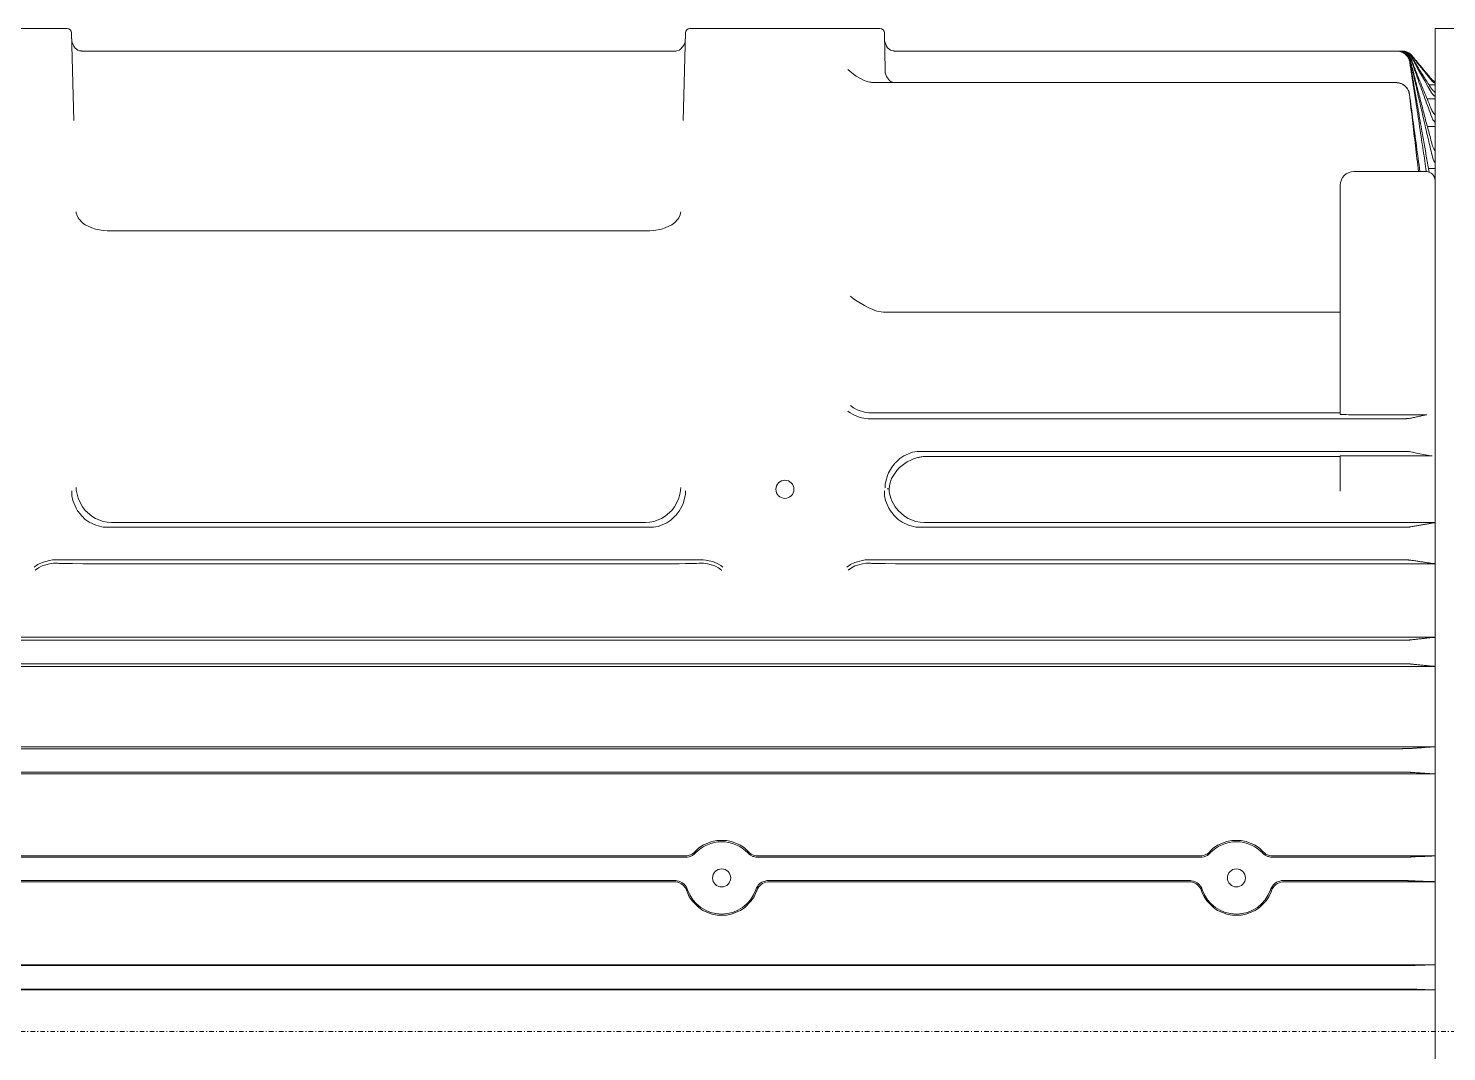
# Model space of a CAD drawing. Header units: metres. Extents: x -105 to 1484, y -92 to 1115.
# Drawn here: x 1124 to 1281, y 943 to 1056.2 of the extents above; entities that cross this region are included whole.
import ezdxf

# ---------------------------------------------------------------- set-up
doc = ezdxf.new("R2010")
doc.units = ezdxf.units.M
doc.linetypes.add('DASHDOT', pattern=[1, 0.5, -0.25, 0, -0.25])
doc.layers.add('1', color=7, linetype='CONTINUOUS')
doc.layers.add('4', color=7, linetype='CONTINUOUS')

# ---------------------------------------------------------------- blocks, each defined once
blk = doc.blocks.new('BLOCK001')
at = {"layer": '1', "color": 15, "linetype": 'DASHDOT', "lineweight": 9}
blk.add_line((513.71, 945.17), (1483.99, 945.17), dxfattribs=at)
at = {"layer": '4', "color": 15, "linetype": 'CONTINUOUS', "lineweight": 9}
for p, q in [((1107.23, 1056.17), (1128.26, 1056.17)), ((1128.76, 1055.69), (1129.01, 1045.98)), ((1196.73, 1055.69), (1196.48, 1045.98)), ((1197.23, 1056.17), (1218.26, 1056.17)), ((1218.76, 1055.69), (1218.86, 1051.5)), ((1309.81, 1056.17), (1279.74, 1056.17)), ((1279.74, 1052.93), (1279.74, 1056.17)), ((1192.68, 1053.67), (1132.81, 1053.67)), ((1275.46, 1053.67), (1222.81, 1053.67)), ((1275.55, 1053.67), (1275.48, 1053.67)), ((1275.68, 1053.67), (1275.57, 1053.67)), ((1275.86, 1053.67), (1275.71, 1053.67)), ((1276.02, 1053.67), (1275.9, 1053.67)), ((1279.74, 1052.93), (1279.74, 1039.32)), ((1275.41, 1050.17), (1217.66, 1050.17)), ((1279.74, 1049.91), (1279.07, 1049.91)), ((1279.62, 1050.17), (1279.62, 1050.17)), ((1279.74, 1048.36), (1278.86, 1048.36)), ((1279.42, 1046.23), (1279.42, 1046.23)), ((1279.74, 1045.33), (1278.88, 1045.33)), ((1278.74, 1040.32), (1270.74, 1040.32)), ((1279.74, 1040.67), (1279.01, 1040.67)), ((1269.24, 1038.42), (1269.24, 1038.82)), ((1269.24, 1032.13), (1269.24, 1038.42)), ((1279.74, 1039.32), (1279.74, 1038.79)), ((1279.74, 1038.79), (1279.74, 1032.47)), ((1192.16, 1033.79), (1133.32, 1033.79)), ((1269.24, 1030.49), (1269.24, 1032.13)), ((1279.74, 1032.47), (1279.74, 1030.74)), ((1269.24, 1030.49), (1269.24, 1013.47)), ((1279.74, 1030.74), (1279.74, 1012.76)), ((1269.24, 1024.78), (1218.93, 1024.78)), ((1275.41, 1012.97), (1217.66, 1012.97)), ((1218.93, 1013.64), (1269.24, 1013.64)), ((1278.81, 1013.43), (1270.74, 1013.43)), ((1279.74, 1001.49), (1279.74, 1012.76)), ((1275.42, 1009.37), (1222.9, 1009.37)), ((1269.24, 1008.81), (1223.46, 1008.81)), ((1269.24, 1008.86), (1279.43, 1008.86)), ((1269.24, 1008.86), (1269.24, 1004.96)), ((1192.68, 1000.97), (1132.81, 1000.97)), ((1133.32, 1001.49), (1192.16, 1001.49)), ((1275.46, 1000.97), (1222.81, 1000.97)), ((1223.32, 1001.49), (1279.74, 1001.49)), ((1279.74, 888.85), (1279.74, 1001.49)), ((1197.94, 997.37), (1127.54, 997.37)), ((1275.48, 997.37), (1217.54, 997.37)), ((1193.65, 996.92), (1131.83, 996.92)), ((1279.74, 996.92), (1221.83, 996.92)), ((1275.55, 988.47), (1082.04, 988.47)), ((1122.04, 988.81), (1203.45, 988.81)), ((1212.04, 988.81), (1279.74, 988.81)), ((1279.74, 985.57), (1078.78, 985.57)), ((1275.57, 985.87), (1082.01, 985.87)), ((1078.78, 976.69), (1279.74, 976.69)), ((1275.68, 976.47), (1081.92, 976.47)), ((1279.74, 973.68), (1078.78, 973.68)), ((1275.71, 973.87), (1081.9, 973.87)), ((1078.78, 964.61), (1196.71, 964.61)), ((1196.77, 964.47), (1081.84, 964.47)), ((1253.77, 964.47), (1204.72, 964.47)), ((1204.78, 964.61), (1253.71, 964.61)), ((1275.86, 964.47), (1261.72, 964.47)), ((1261.78, 964.61), (1279.74, 964.61)), ((1195.46, 961.75), (1078.78, 961.75)), ((1195.55, 961.87), (1081.83, 961.87)), ((1252.55, 961.87), (1205.94, 961.87)), ((1252.46, 961.75), (1206.03, 961.75)), ((1275.9, 961.87), (1262.94, 961.87)), ((1279.74, 961.75), (1263.03, 961.75)), ((1080.24, 952.57), (1279.74, 952.57)), ((1276.02, 952.47), (1080.34, 952.47)), ((1279.74, 949.78), (1080.24, 949.78)), ((1276.04, 949.87), (1080.34, 949.87))]:
    blk.add_line(p, q, dxfattribs=at)
for points in [[(1128.77, 1055), (1128.79, 1054.8), (1128.83, 1054.6), (1129.01, 1054.19), (1129.15, 1053.99), (1129.47, 1053.77), (1129.62, 1053.7), (1129.84, 1053.68), (1129.88, 1053.67), (1129.91, 1053.67)], [(1195.57, 1053.67), (1195.67, 1053.67), (1195.76, 1053.69), (1196.05, 1053.77), (1196.23, 1053.9), (1196.57, 1054.33), (1196.69, 1054.66), (1196.71, 1055)], [(1218.77, 1055), (1218.79, 1054.8), (1218.83, 1054.6), (1218.99, 1054.21), (1219.12, 1054.02), (1219.43, 1053.78), (1219.59, 1053.71), (1219.82, 1053.68), (1219.86, 1053.67), (1219.91, 1053.67)], [(1132.81, 1053.67), (1132.28, 1053.67), (1131.77, 1053.67), (1130.8, 1053.67), (1130.37, 1053.67), (1129.97, 1053.67), (1129.94, 1053.67), (1129.91, 1053.67)], [(1195.57, 1053.67), (1195.57, 1053.67), (1195.57, 1053.67), (1195.2, 1053.67), (1194.77, 1053.67), (1194.04, 1053.67), (1193.78, 1053.67), (1193.23, 1053.67), (1192.96, 1053.67), (1192.68, 1053.67)], [(1222.81, 1053.67), (1222.28, 1053.67), (1221.77, 1053.67), (1220.8, 1053.67), (1220.37, 1053.67), (1219.97, 1053.67), (1219.94, 1053.67), (1219.91, 1053.67)], [(1279.3, 1049.12), (1278.95, 1049.74), (1278.59, 1050.36), (1277.88, 1051.62), (1277.52, 1052.26), (1277.17, 1052.9)], [(1214.73, 1051.63), (1214.73, 1051.63), (1214.73, 1051.63), (1215.16, 1051.25), (1215.64, 1050.87), (1216.45, 1050.45), (1216.76, 1050.32), (1217.14, 1050.23), (1217.2, 1050.22), (1217.25, 1050.21)], [(1220.01, 1050.17), (1219.91, 1050.17), (1219.82, 1050.19), (1219.52, 1050.27), (1219.34, 1050.4), (1218.98, 1050.86), (1218.86, 1051.24), (1218.86, 1051.63), (1218.86, 1051.63), (1218.86, 1051.63)], [(1133.17, 1033.79), (1132.71, 1033.78), (1132.25, 1033.81), (1131.39, 1033.96), (1130.99, 1034.09), (1130.27, 1034.43), (1129.96, 1034.65), (1129.59, 1035.05), (1129.48, 1035.21), (1129.33, 1035.55), (1129.28, 1035.72), (1129.27, 1035.89), (1129.27, 1035.89), (1129.27, 1035.89)], [(1196.21, 1035.89), (1196.21, 1035.89), (1196.21, 1035.89), (1196.2, 1035.72), (1196.16, 1035.55), (1196.01, 1035.21), (1195.9, 1035.05), (1195.53, 1034.65), (1195.22, 1034.43), (1194.49, 1034.09), (1194.09, 1033.96), (1193.23, 1033.81), (1192.78, 1033.78), (1192.32, 1033.79)], [(1217.48, 1025.06), (1217.02, 1025.26), (1216.56, 1025.5), (1215.73, 1026), (1215.35, 1026.26), (1215.01, 1026.53), (1215.01, 1026.53), (1215.01, 1026.53)], [(1217.48, 1025.06), (1217.7, 1024.97), (1217.93, 1024.9), (1218.41, 1024.8), (1218.67, 1024.78), (1218.93, 1024.78)], [(1217.25, 1012.97), (1216.95, 1012.97), (1216.66, 1013), (1216.08, 1013.12), (1215.79, 1013.22), (1215.23, 1013.47), (1214.97, 1013.63), (1214.73, 1013.82), (1214.73, 1013.82), (1214.73, 1013.82)], [(1217.48, 1013.63), (1217.02, 1013.63), (1216.56, 1013.7), (1215.73, 1013.98), (1215.35, 1014.18), (1215.01, 1014.44), (1215.01, 1014.44), (1215.01, 1014.44)], [(1218.93, 1013.64), (1218.53, 1013.64), (1218.11, 1013.64), (1217.64, 1013.63), (1217.56, 1013.63), (1217.48, 1013.63)], [(1222.23, 1008.62), (1221.99, 1008.55), (1221.76, 1008.45), (1221.27, 1008.2), (1221.03, 1008.04), (1220.44, 1007.57), (1220.15, 1007.24), (1219.56, 1006.38), (1219.35, 1005.78), (1219.28, 1005.21)], [(1222.9, 1009.37), (1222.38, 1009.37), (1221.86, 1009.27), (1220.9, 1008.88), (1220.46, 1008.59), (1220.06, 1008.19), (1220.03, 1008.17), (1220.01, 1008.14)], [(1279.43, 1008.86), (1279.05, 1008.93), (1278.68, 1009), (1277.84, 1009.15), (1277.37, 1009.25), (1276.91, 1009.34)], [(1218.86, 1005.35), (1218.86, 1005.35), (1218.86, 1005.35), (1218.86, 1005.69), (1218.91, 1006.03), (1219.09, 1006.69), (1219.22, 1007.01), (1219.53, 1007.55), (1219.68, 1007.77), (1219.91, 1008.03), (1219.96, 1008.09), (1220.01, 1008.14)], [(1133.17, 1001.5), (1132.71, 1001.52), (1132.25, 1001.61), (1131.39, 1001.95), (1130.99, 1002.2), (1130.27, 1002.83), (1129.96, 1003.23), (1129.59, 1003.92), (1129.48, 1004.21), (1129.33, 1004.78), (1129.28, 1005.07), (1129.27, 1005.36), (1129.27, 1005.37), (1129.27, 1005.37)], [(1192.32, 1001.5), (1192.78, 1001.52), (1193.23, 1001.61), (1194.09, 1001.95), (1194.49, 1002.2), (1195.22, 1002.83), (1195.53, 1003.23), (1195.9, 1003.92), (1196.01, 1004.21), (1196.16, 1004.78), (1196.2, 1005.07), (1196.21, 1005.36), (1196.21, 1005.37), (1196.21, 1005.37)], [(1219.06, 1005.21), (1219.06, 1005.21), (1219.06, 1005.21), (1219.13, 1005.21), (1219.2, 1005.21), (1219.28, 1005.21)], [(1219.28, 1005.21), (1219.3, 1004.96), (1219.34, 1004.72), (1219.48, 1004.2), (1219.59, 1003.91), (1219.96, 1003.22), (1220.27, 1002.82), (1221, 1002.2), (1221.39, 1001.95), (1222.25, 1001.61), (1222.71, 1001.52), (1223.17, 1001.5)], [(1129.91, 1002.21), (1129.82, 1002.31), (1129.73, 1002.42), (1129.43, 1002.79), (1129.25, 1003.09), (1128.89, 1003.92), (1128.77, 1004.45), (1128.77, 1004.99), (1128.77, 1004.99), (1128.77, 1005)], [(1196.72, 1005), (1196.72, 1004.99), (1196.72, 1004.99), (1196.72, 1004.65), (1196.67, 1004.31), (1196.48, 1003.62), (1196.33, 1003.28), (1196.02, 1002.75), (1195.86, 1002.54), (1195.65, 1002.29), (1195.61, 1002.25), (1195.57, 1002.21)], [(1219.91, 1002.21), (1219.82, 1002.31), (1219.73, 1002.42), (1219.43, 1002.79), (1219.25, 1003.09), (1218.89, 1003.92), (1218.77, 1004.45), (1218.77, 1004.99), (1218.77, 1004.99), (1218.77, 1005)], [(1129.91, 1002.21), (1129.92, 1002.21), (1129.92, 1002.2), (1130.28, 1001.83), (1130.71, 1001.52), (1131.44, 1001.2), (1131.71, 1001.12), (1132.25, 1001), (1132.53, 1000.97), (1132.81, 1000.97)], [(1192.68, 1000.97), (1193.2, 1000.97), (1193.72, 1001.07), (1194.68, 1001.47), (1195.12, 1001.76), (1195.52, 1002.15), (1195.54, 1002.18), (1195.57, 1002.21)], [(1219.91, 1002.21), (1219.92, 1002.21), (1219.92, 1002.2), (1220.28, 1001.83), (1220.71, 1001.52), (1221.44, 1001.2), (1221.71, 1001.12), (1222.25, 1001), (1222.53, 1000.97), (1222.81, 1000.97)], [(1279.74, 1001.47), (1279.73, 1001.47), (1279.72, 1001.47), (1279.61, 1001.47), (1279.55, 1001.46), (1279.52, 1001.45)], [(1124.61, 996.54), (1124.61, 996.54), (1124.61, 996.55), (1125.02, 996.86), (1125.49, 997.09), (1126.32, 997.31), (1126.63, 997.36), (1126.99, 997.37), (1127.05, 997.37), (1127.11, 997.37)], [(1198.38, 997.37), (1198.68, 997.38), (1198.98, 997.34), (1199.56, 997.22), (1199.84, 997.13), (1200.38, 996.88), (1200.64, 996.73), (1200.87, 996.55), (1200.88, 996.54), (1200.88, 996.54)], [(1214.61, 996.54), (1214.61, 996.54), (1214.61, 996.55), (1215.02, 996.86), (1215.49, 997.09), (1216.32, 997.31), (1216.63, 997.36), (1216.99, 997.37), (1217.05, 997.37), (1217.11, 997.37)], [(1127.24, 996.99), (1126.76, 997), (1126.32, 996.93), (1125.5, 996.69), (1125.1, 996.5), (1124.74, 996.24), (1124.74, 996.24), (1124.74, 996.24)], [(1127.24, 996.99), (1127.34, 996.98), (1127.44, 996.98), (1128.14, 996.96), (1128.86, 996.95), (1130, 996.93), (1130.37, 996.93), (1131.11, 996.93), (1131.47, 996.92), (1131.83, 996.92)], [(1193.65, 996.92), (1194.22, 996.92), (1194.79, 996.93), (1196.05, 996.94), (1196.74, 996.95), (1197.66, 996.97), (1197.97, 996.98), (1198.24, 996.99)], [(1200.75, 996.24), (1200.74, 996.24), (1200.74, 996.24), (1200.39, 996.5), (1199.99, 996.69), (1199.17, 996.93), (1198.73, 997), (1198.24, 996.99)], [(1217.24, 996.99), (1216.76, 997), (1216.32, 996.93), (1215.5, 996.69), (1215.1, 996.5), (1214.74, 996.24), (1214.74, 996.24), (1214.74, 996.24)], [(1217.24, 996.99), (1217.34, 996.98), (1217.44, 996.98), (1218.14, 996.96), (1218.86, 996.95), (1220, 996.93), (1220.37, 996.93), (1221.11, 996.93), (1221.47, 996.92), (1221.83, 996.92)], [(1212.04, 988.81), (1211.19, 988.81), (1210.36, 988.81), (1209.05, 988.81), (1208.76, 988.81), (1208.28, 988.81), (1208.1, 988.81), (1207.77, 988.81), (1207.62, 988.81), (1207.27, 988.81), (1207.08, 988.81), (1206.54, 988.81), (1206.19, 988.81), (1205.04, 988.81), (1204.38, 988.81), (1203.61, 988.81), (1203.53, 988.81), (1203.45, 988.81)], [(1197.78, 965.07), (1197.79, 965.08), (1197.81, 965.1), (1198.19, 965.48), (1198.65, 965.79), (1199.67, 966.22), (1200.22, 966.32), (1200.74, 966.32)], [(1200.74, 966.32), (1201.26, 966.32), (1201.82, 966.22), (1202.83, 965.79), (1203.3, 965.48), (1203.68, 965.1), (1203.69, 965.08), (1203.71, 965.07)], [(1254.78, 965.07), (1254.79, 965.08), (1254.8, 965.09), (1255.18, 965.47), (1255.64, 965.79), (1256.66, 966.22), (1257.22, 966.32), (1257.74, 966.32)], [(1257.74, 966.32), (1258.26, 966.32), (1258.82, 966.22), (1259.83, 965.79), (1260.3, 965.48), (1260.68, 965.1), (1260.69, 965.08), (1260.71, 965.07)], [(1196.71, 964.61), (1196.9, 964.61), (1197.09, 964.65), (1197.36, 964.76), (1197.45, 964.81), (1197.63, 964.92), (1197.71, 964.99), (1197.78, 965.07)], [(1196.77, 964.47), (1196.96, 964.47), (1197.16, 964.51), (1197.43, 964.63), (1197.53, 964.67), (1197.7, 964.79), (1197.78, 964.86), (1197.85, 964.94)], [(1203.63, 964.94), (1203.77, 964.8), (1203.93, 964.68), (1204.2, 964.56), (1204.3, 964.53), (1204.51, 964.48), (1204.61, 964.47), (1204.72, 964.47)], [(1203.71, 965.07), (1203.84, 964.93), (1204, 964.81), (1204.28, 964.7), (1204.37, 964.66), (1204.57, 964.62), (1204.68, 964.61), (1204.78, 964.61)], [(1253.71, 964.61), (1253.9, 964.61), (1254.09, 964.65), (1254.36, 964.76), (1254.45, 964.81), (1254.63, 964.92), (1254.71, 964.99), (1254.78, 965.07)], [(1253.77, 964.47), (1253.96, 964.47), (1254.16, 964.51), (1254.43, 964.63), (1254.53, 964.67), (1254.7, 964.79), (1254.78, 964.86), (1254.85, 964.94)], [(1260.63, 964.94), (1260.77, 964.8), (1260.93, 964.68), (1261.2, 964.56), (1261.3, 964.53), (1261.51, 964.48), (1261.61, 964.47), (1261.72, 964.47)], [(1260.71, 965.07), (1260.84, 964.93), (1261, 964.81), (1261.28, 964.7), (1261.37, 964.66), (1261.57, 964.62), (1261.68, 964.61), (1261.78, 964.61)], [(1277.17, 964.49), (1277.52, 964.51), (1277.88, 964.53), (1278.59, 964.56), (1278.95, 964.58), (1279.3, 964.59)], [(1196.87, 960.76), (1196.8, 960.95), (1196.7, 961.12), (1196.43, 961.41), (1196.27, 961.52), (1195.99, 961.65), (1195.89, 961.69), (1195.68, 961.73), (1195.57, 961.75), (1195.46, 961.75)], [(1196.96, 960.86), (1196.9, 961.05), (1196.8, 961.22), (1196.54, 961.51), (1196.38, 961.63), (1196.11, 961.77), (1196, 961.81), (1195.77, 961.86), (1195.66, 961.87), (1195.55, 961.87)], [(1205.94, 961.87), (1205.74, 961.87), (1205.55, 961.83), (1205.19, 961.69), (1205.02, 961.58), (1204.8, 961.36), (1204.73, 961.27), (1204.61, 961.08), (1204.56, 960.97), (1204.52, 960.86)], [(1206.03, 961.75), (1205.83, 961.75), (1205.64, 961.71), (1205.28, 961.56), (1205.12, 961.46), (1204.9, 961.24), (1204.83, 961.16), (1204.71, 960.97), (1204.66, 960.87), (1204.62, 960.76)], [(1253.87, 960.76), (1253.8, 960.95), (1253.7, 961.12), (1253.43, 961.41), (1253.27, 961.52), (1252.99, 961.65), (1252.89, 961.69), (1252.68, 961.73), (1252.57, 961.75), (1252.46, 961.75)], [(1253.96, 960.86), (1253.9, 961.05), (1253.8, 961.22), (1253.54, 961.51), (1253.38, 961.63), (1253.11, 961.77), (1253, 961.81), (1252.77, 961.86), (1252.66, 961.87), (1252.55, 961.87)], [(1262.94, 961.87), (1262.74, 961.87), (1262.55, 961.83), (1262.19, 961.69), (1262.02, 961.58), (1261.8, 961.36), (1261.73, 961.27), (1261.61, 961.08), (1261.56, 960.97), (1261.52, 960.86)], [(1263.03, 961.75), (1262.83, 961.75), (1262.64, 961.71), (1262.28, 961.56), (1262.12, 961.46), (1261.9, 961.24), (1261.83, 961.16), (1261.71, 960.97), (1261.66, 960.87), (1261.62, 960.76)], [(1204.62, 960.76), (1204.6, 960.71), (1204.57, 960.65), (1204.34, 960.09), (1204.02, 959.63), (1203.29, 958.9), (1202.82, 958.58), (1201.81, 958.16), (1201.26, 958.06), (1200.23, 958.06), (1199.67, 958.16), (1198.66, 958.58), (1198.2, 958.9), (1197.47, 959.63), (1197.15, 960.09), (1196.91, 960.65), (1196.89, 960.71), (1196.87, 960.76)], [(1261.62, 960.76), (1261.6, 960.71), (1261.57, 960.65), (1261.34, 960.09), (1261.02, 959.63), (1260.29, 958.9), (1259.82, 958.58), (1258.81, 958.16), (1258.26, 958.06), (1257.23, 958.06), (1256.67, 958.16), (1255.66, 958.58), (1255.2, 958.9), (1254.47, 959.63), (1254.15, 960.09), (1253.91, 960.65), (1253.89, 960.71), (1253.87, 960.76)]]:
    blk.add_lwpolyline(points, dxfattribs=at)
for centre in [(1207.74, 1005.17), (1200.74, 962.17), (1257.74, 962.17)]:
    blk.add_circle(centre, 1, dxfattribs=at)
for centre, radius, start, end in [((1128.26, 1055.67), 0.5, 1.5, 90), ((1197.23, 1055.67), 0.5, 90, 178.5), ((1218.26, 1055.67), 0.5, 1.5, 90), ((1270.74, 1038.82), 1.5, 90, 180), ((1278.74, 1039.32), 1, 0, 90), ((1200.74, 962.17), 4, 43.6998, 136.3002), ((1257.74, 962.17), 4, 43.6998, 136.3002), ((1200.74, 962.17), 4, 199.0995, 340.9005), ((1257.74, 962.17), 4, 199.0995, 340.9005)]:
    blk.add_arc(centre, radius, start, end, dxfattribs=at)
blk.add_ellipse((1270.74, 1013.47), major_axis=(1.5, 0), ratio=0.028383, start_param=-3.141593, end_param=-1.570796, dxfattribs=at)
for points in [[(1275.46, 1053.67), (1275.52, 1053.67), (1275.65, 1053.66), (1275.84, 1053.63), (1275.97, 1053.58), (1276.03, 1053.56)], [(1275.94, 1053.6), (1275.89, 1053.62), (1275.79, 1053.64), (1275.63, 1053.67), (1275.53, 1053.67), (1275.48, 1053.67)], [(1275.55, 1053.67), (1275.61, 1053.67), (1275.74, 1053.66), (1275.93, 1053.63), (1276.05, 1053.58), (1276.11, 1053.56)], [(1275.98, 1053.62), (1275.93, 1053.63), (1275.84, 1053.65), (1275.71, 1053.67), (1275.62, 1053.67), (1275.57, 1053.67)], [(1275.68, 1053.67), (1275.74, 1053.67), (1275.87, 1053.66), (1276.06, 1053.63), (1276.19, 1053.58), (1276.25, 1053.56)], [(1276.03, 1053.64), (1275.99, 1053.65), (1275.92, 1053.66), (1275.82, 1053.67), (1275.75, 1053.67), (1275.71, 1053.67)], [(1275.86, 1053.67), (1275.92, 1053.67), (1276.05, 1053.66), (1276.24, 1053.63), (1276.37, 1053.59), (1276.43, 1053.56)], [(1276.37, 1053.6), (1276.32, 1053.61), (1276.21, 1053.64), (1276.06, 1053.67), (1275.95, 1053.67), (1275.9, 1053.67)], [(1276.35, 1053.39), (1276.31, 1053.42), (1276.22, 1053.48), (1276.08, 1053.55), (1275.99, 1053.58), (1275.94, 1053.6)], [(1276.35, 1053.45), (1276.31, 1053.48), (1276.23, 1053.52), (1276.11, 1053.58), (1276.02, 1053.6), (1275.98, 1053.62)], [(1276.02, 1053.67), (1276.08, 1053.67), (1276.21, 1053.66), (1276.4, 1053.63), (1276.53, 1053.58), (1276.59, 1053.56)], [(1276.33, 1053.54), (1276.29, 1053.56), (1276.23, 1053.58), (1276.13, 1053.61), (1276.06, 1053.63), (1276.03, 1053.64)], [(1276.03, 1053.56), (1276.07, 1053.54), (1276.17, 1053.49), (1276.31, 1053.41), (1276.39, 1053.35), (1276.43, 1053.31)], [(1276.4, 1053.63), (1276.36, 1053.64), (1276.28, 1053.65), (1276.16, 1053.67), (1276.08, 1053.67), (1276.04, 1053.67)], [(1276.11, 1053.56), (1276.16, 1053.54), (1276.24, 1053.5), (1276.37, 1053.43), (1276.44, 1053.38), (1276.48, 1053.35)], [(1276.25, 1053.56), (1276.28, 1053.55), (1276.35, 1053.51), (1276.45, 1053.46), (1276.51, 1053.42), (1276.55, 1053.4)], [(1276.56, 1053.41), (1276.54, 1053.43), (1276.49, 1053.46), (1276.41, 1053.5), (1276.35, 1053.53), (1276.33, 1053.54)], [(1276.49, 1053.36), (1276.48, 1053.37), (1276.45, 1053.39), (1276.4, 1053.42), (1276.37, 1053.44), (1276.35, 1053.45)], [(1276.44, 1053.32), (1276.43, 1053.33), (1276.41, 1053.34), (1276.38, 1053.37), (1276.36, 1053.38), (1276.35, 1053.39)], [(1276.54, 1053.53), (1276.52, 1053.54), (1276.48, 1053.56), (1276.42, 1053.58), (1276.39, 1053.59), (1276.37, 1053.6)], [(1276.74, 1053.5), (1276.7, 1053.51), (1276.63, 1053.55), (1276.52, 1053.59), (1276.44, 1053.62), (1276.4, 1053.63)], [(1276.43, 1053.56), (1276.44, 1053.56), (1276.46, 1053.55), (1276.49, 1053.53), (1276.51, 1053.52), (1276.52, 1053.52)], [(1276.43, 1053.31), (1276.44, 1053.3), (1276.46, 1053.29), (1276.48, 1053.27), (1276.5, 1053.25), (1276.51, 1053.24)], [(1276.75, 1052.97), (1276.72, 1053.01), (1276.66, 1053.1), (1276.56, 1053.22), (1276.48, 1053.29), (1276.44, 1053.32)], [(1276.48, 1053.35), (1276.49, 1053.33), (1276.52, 1053.31), (1276.56, 1053.28), (1276.59, 1053.25), (1276.6, 1053.24)], [(1276.78, 1053.06), (1276.75, 1053.1), (1276.69, 1053.17), (1276.6, 1053.27), (1276.53, 1053.33), (1276.49, 1053.36)], [(1276.51, 1053.24), (1276.55, 1053.2), (1276.62, 1053.12), (1276.71, 1053), (1276.77, 1052.9), (1276.79, 1052.86)], [(1276.52, 1053.52), (1276.56, 1053.5), (1276.64, 1053.46), (1276.75, 1053.38), (1276.82, 1053.32), (1276.85, 1053.29)], [(1276.79, 1053.38), (1276.76, 1053.4), (1276.71, 1053.44), (1276.62, 1053.49), (1276.56, 1053.52), (1276.54, 1053.53)], [(1276.55, 1053.4), (1276.57, 1053.38), (1276.61, 1053.35), (1276.67, 1053.3), (1276.71, 1053.26), (1276.73, 1053.24)], [(1276.8, 1053.21), (1276.78, 1053.23), (1276.73, 1053.28), (1276.65, 1053.35), (1276.59, 1053.39), (1276.56, 1053.41)], [(1276.59, 1053.56), (1276.63, 1053.54), (1276.7, 1053.51), (1276.81, 1053.44), (1276.88, 1053.4), (1276.92, 1053.37)], [(1276.6, 1053.24), (1276.63, 1053.21), (1276.7, 1053.14), (1276.78, 1053.02), (1276.83, 1052.94), (1276.86, 1052.9)], [(1276.73, 1053.24), (1276.76, 1053.21), (1276.81, 1053.16), (1276.88, 1053.07), (1276.92, 1053.01), (1276.94, 1052.98)], [(1277.19, 1053.13), (1277.15, 1053.18), (1277.06, 1053.28), (1276.91, 1053.4), (1276.8, 1053.47), (1276.74, 1053.5)], [(1276.96, 1052.43), (1276.95, 1052.49), (1276.91, 1052.62), (1276.84, 1052.8), (1276.78, 1052.91), (1276.75, 1052.97)], [(1277.03, 1052.54), (1277.01, 1052.6), (1276.97, 1052.72), (1276.89, 1052.9), (1276.82, 1053.01), (1276.78, 1053.06)], [(1277.18, 1052.95), (1277.15, 1053.01), (1277.07, 1053.12), (1276.94, 1053.26), (1276.84, 1053.34), (1276.79, 1053.38)], [(1276.79, 1052.86), (1276.81, 1052.81), (1276.86, 1052.71), (1276.91, 1052.56), (1276.93, 1052.45), (1276.94, 1052.4)], [(1277.11, 1052.72), (1277.09, 1052.78), (1277.03, 1052.9), (1276.93, 1053.06), (1276.85, 1053.16), (1276.8, 1053.21)], [(1276.85, 1053.29), (1276.9, 1053.26), (1276.98, 1053.18), (1277.08, 1053.05), (1277.14, 1052.95), (1277.17, 1052.9)], [(1276.86, 1052.9), (1276.88, 1052.86), (1276.92, 1052.78), (1276.97, 1052.64), (1277, 1052.55), (1277.01, 1052.51)], [(1276.92, 1053.37), (1276.95, 1053.35), (1277.02, 1053.29), (1277.11, 1053.2), (1277.17, 1053.14), (1277.19, 1053.11)], [(1276.94, 1052.98), (1276.96, 1052.94), (1277, 1052.88), (1277.05, 1052.78), (1277.08, 1052.71), (1277.09, 1052.67)], [(1278.24, 1043.85), (1278.1, 1044.8), (1277.81, 1046.7), (1277.38, 1049.55), (1277.08, 1051.45), (1276.94, 1052.4)], [(1276.96, 1052.43), (1277.1, 1051.6), (1277.38, 1049.95), (1277.81, 1047.48), (1278.1, 1045.83), (1278.24, 1045.01)], [(1278.24, 1047.12), (1278.1, 1047.72), (1277.83, 1048.91), (1277.42, 1050.71), (1277.14, 1051.91), (1277.01, 1052.51)], [(1277.03, 1052.54), (1277.16, 1052), (1277.43, 1050.94), (1277.83, 1049.35), (1278.1, 1048.29), (1278.24, 1047.76)], [(1278.24, 1049.43), (1278.11, 1049.79), (1277.86, 1050.51), (1277.47, 1051.59), (1277.22, 1052.31), (1277.09, 1052.67)], [(1277.11, 1052.72), (1277.24, 1052.4), (1277.48, 1051.76), (1277.86, 1050.81), (1278.11, 1050.18), (1278.24, 1049.87)], [(1277.18, 1052.95), (1277.3, 1052.76), (1277.53, 1052.38), (1277.89, 1051.8), (1278.12, 1051.42), (1278.24, 1051.23)], [(1277.19, 1053.13), (1277.31, 1052.99), (1277.54, 1052.71), (1277.89, 1052.29), (1278.13, 1052.01), (1278.24, 1051.87)], [(1278.24, 1051.79), (1278.13, 1051.93), (1277.89, 1052.23), (1277.54, 1052.67), (1277.31, 1052.96), (1277.19, 1053.11)], [(1278.24, 1051.87), (1278.36, 1051.73), (1278.59, 1051.45), (1278.94, 1051.03), (1279.18, 1050.75), (1279.29, 1050.61)], [(1279.29, 1050.48), (1279.17, 1050.62), (1278.94, 1050.91), (1278.59, 1051.35), (1278.36, 1051.64), (1278.24, 1051.79)], [(1278.24, 1051.23), (1278.36, 1051.04), (1278.59, 1050.67), (1278.94, 1050.11), (1279.18, 1049.74), (1279.3, 1049.55)], [(1279.56, 1050.36), (1279.53, 1050.39), (1279.46, 1050.44), (1279.37, 1050.52), (1279.32, 1050.58), (1279.29, 1050.61)], [(1217.25, 1050.21), (1217.3, 1050.2), (1217.39, 1050.19), (1217.53, 1050.18), (1217.62, 1050.17), (1217.66, 1050.17)], [(1275.41, 1050.17), (1275.47, 1050.17), (1275.6, 1050.16), (1275.79, 1050.13), (1275.92, 1050.08), (1275.98, 1050.06)], [(1275.91, 1050.09), (1275.86, 1050.11), (1275.75, 1050.14), (1275.59, 1050.17), (1275.48, 1050.17), (1275.42, 1050.17)], [(1276.35, 1049.86), (1276.3, 1049.89), (1276.21, 1049.95), (1276.07, 1050.03), (1275.96, 1050.07), (1275.91, 1050.09)], [(1275.98, 1050.06), (1276.03, 1050.04), (1276.13, 1049.99), (1276.27, 1049.9), (1276.36, 1049.83), (1276.4, 1049.79)], [(1276.41, 1049.8), (1276.41, 1049.81), (1276.39, 1049.82), (1276.37, 1049.84), (1276.35, 1049.85), (1276.35, 1049.86)], [(1276.4, 1049.79), (1276.41, 1049.79), (1276.42, 1049.78), (1276.44, 1049.76), (1276.46, 1049.75), (1276.46, 1049.74)], [(1276.73, 1049.42), (1276.7, 1049.46), (1276.64, 1049.56), (1276.53, 1049.69), (1276.46, 1049.76), (1276.41, 1049.8)], [(1276.46, 1049.74), (1276.5, 1049.7), (1276.58, 1049.62), (1276.67, 1049.48), (1276.73, 1049.38), (1276.75, 1049.33)], [(1276.91, 1048.87), (1276.9, 1048.93), (1276.88, 1049.06), (1276.82, 1049.24), (1276.76, 1049.36), (1276.73, 1049.42)], [(1276.75, 1049.33), (1276.78, 1049.28), (1276.82, 1049.18), (1276.87, 1049.01), (1276.89, 1048.9), (1276.9, 1048.85)], [(1278.24, 1049.87), (1278.36, 1049.56), (1278.61, 1048.96), (1278.98, 1048.07), (1279.22, 1047.47), (1279.35, 1047.17)], [(1279.37, 1046.35), (1279.24, 1046.69), (1278.99, 1047.37), (1278.61, 1048.4), (1278.37, 1049.09), (1278.24, 1049.43)], [(1279.29, 1050.48), (1279.33, 1050.42), (1279.42, 1050.33), (1279.57, 1050.2), (1279.68, 1050.13), (1279.74, 1050.1)], [(1279.6, 1049.21), (1279.56, 1049.24), (1279.49, 1049.31), (1279.38, 1049.43), (1279.32, 1049.51), (1279.3, 1049.55)], [(1279.3, 1049.12), (1279.33, 1049.07), (1279.4, 1048.97), (1279.51, 1048.83), (1279.6, 1048.75), (1279.64, 1048.71)], [(1279.74, 1050.25), (1279.72, 1050.26), (1279.68, 1050.28), (1279.62, 1050.32), (1279.58, 1050.35), (1279.56, 1050.36)], [(1279.74, 1049.1), (1279.73, 1049.11), (1279.69, 1049.13), (1279.65, 1049.17), (1279.62, 1049.19), (1279.6, 1049.21)], [(1279.74, 1050.1), (1279.74, 1050.1), (1279.74, 1050.1), (1279.74, 1050.1), (1279.74, 1050.1), (1279.74, 1050.1)], [(1277.9, 1040.32), (1277.79, 1041.27), (1277.56, 1043.17), (1277.23, 1046.01), (1277.01, 1047.9), (1276.9, 1048.85)], [(1276.91, 1048.87), (1277.04, 1047.92), (1277.29, 1046.02), (1277.67, 1043.17), (1277.93, 1041.27), (1278.06, 1040.32)], [(1278.24, 1047.76), (1278.37, 1047.26), (1278.63, 1046.26), (1279.03, 1044.76), (1279.29, 1043.76), (1279.43, 1043.26)], [(1279.64, 1048.71), (1279.65, 1048.7), (1279.67, 1048.69), (1279.71, 1048.66), (1279.73, 1048.64), (1279.74, 1048.63)], [(1279.45, 1041.93), (1279.31, 1042.51), (1279.04, 1043.66), (1278.64, 1045.39), (1278.38, 1046.54), (1278.24, 1047.12)], [(1279.5, 1046.89), (1279.48, 1046.92), (1279.44, 1046.98), (1279.39, 1047.07), (1279.36, 1047.14), (1279.35, 1047.17)], [(1279.37, 1046.35), (1279.39, 1046.28), (1279.45, 1046.15), (1279.56, 1045.98), (1279.64, 1045.87), (1279.69, 1045.82)], [(1279.7, 1046.65), (1279.67, 1046.68), (1279.62, 1046.73), (1279.56, 1046.81), (1279.52, 1046.86), (1279.5, 1046.89)], [(1279.74, 1046.61), (1279.74, 1046.62), (1279.73, 1046.63), (1279.71, 1046.64), (1279.7, 1046.65), (1279.7, 1046.65)], [(1278.24, 1045.01), (1278.33, 1044.48), (1278.52, 1043.43), (1278.8, 1041.85), (1278.98, 1040.79), (1279.08, 1040.26)], [(1279.69, 1045.82), (1279.7, 1045.81), (1279.71, 1045.8), (1279.72, 1045.78), (1279.74, 1045.77), (1279.74, 1045.76)], [(1278.77, 1040.32), (1278.71, 1040.71), (1278.6, 1041.5), (1278.42, 1042.67), (1278.3, 1043.45), (1278.24, 1043.85)], [(1279.6, 1042.85), (1279.57, 1042.89), (1279.53, 1042.98), (1279.47, 1043.12), (1279.44, 1043.21), (1279.43, 1043.26)], [(1279.74, 1042.64), (1279.72, 1042.66), (1279.69, 1042.71), (1279.64, 1042.78), (1279.61, 1042.83), (1279.6, 1042.85)], [(1279.45, 1041.93), (1279.47, 1041.85), (1279.51, 1041.71), (1279.61, 1041.5), (1279.69, 1041.36), (1279.73, 1041.3)], [(1279.73, 1041.3), (1279.73, 1041.3), (1279.74, 1041.3), (1279.74, 1041.29), (1279.74, 1041.29), (1279.74, 1041.29)], [(1133.32, 1033.79), (1133.31, 1033.79), (1133.27, 1033.79), (1133.22, 1033.79), (1133.18, 1033.79), (1133.17, 1033.79)], [(1192.32, 1033.79), (1192.3, 1033.79), (1192.27, 1033.79), (1192.21, 1033.79), (1192.18, 1033.79), (1192.16, 1033.79)], [(1217.66, 1012.97), (1217.62, 1012.97), (1217.53, 1012.97), (1217.39, 1012.97), (1217.3, 1012.97), (1217.25, 1012.97)], [(1275.9, 1012.98), (1275.85, 1012.97), (1275.74, 1012.97), (1275.58, 1012.97), (1275.46, 1012.97), (1275.41, 1012.97)], [(1276.35, 1012.98), (1276.3, 1012.98), (1276.21, 1012.98), (1276.06, 1012.98), (1275.96, 1012.98), (1275.9, 1012.98)], [(1276.4, 1012.98), (1276.4, 1012.98), (1276.39, 1012.98), (1276.37, 1012.98), (1276.35, 1012.98), (1276.35, 1012.98)], [(1276.72, 1012.99), (1276.69, 1012.99), (1276.63, 1012.99), (1276.53, 1012.99), (1276.45, 1012.98), (1276.4, 1012.98)], [(1276.9, 1013.01), (1276.89, 1013.01), (1276.87, 1013), (1276.81, 1013), (1276.75, 1012.99), (1276.72, 1012.99)], [(1276.9, 1013.01), (1277.05, 1013.04), (1277.34, 1013.11), (1277.79, 1013.21), (1278.09, 1013.27), (1278.24, 1013.31)], [(1278.24, 1013.31), (1278.3, 1013.32), (1278.43, 1013.35), (1278.62, 1013.39), (1278.74, 1013.42), (1278.81, 1013.43)], [(1223.46, 1008.81), (1223.32, 1008.81), (1223.04, 1008.8), (1222.63, 1008.73), (1222.36, 1008.66), (1222.23, 1008.62)], [(1275.42, 1009.37), (1275.49, 1009.37), (1275.62, 1009.37), (1275.81, 1009.37), (1275.93, 1009.37), (1275.99, 1009.37)], [(1275.99, 1009.37), (1276.05, 1009.37), (1276.15, 1009.37), (1276.29, 1009.37), (1276.37, 1009.36), (1276.41, 1009.36)], [(1276.41, 1009.36), (1276.42, 1009.36), (1276.44, 1009.36), (1276.46, 1009.36), (1276.47, 1009.36), (1276.48, 1009.36)], [(1276.48, 1009.36), (1276.52, 1009.36), (1276.59, 1009.36), (1276.69, 1009.35), (1276.74, 1009.35), (1276.77, 1009.35)], [(1276.77, 1009.35), (1276.79, 1009.35), (1276.84, 1009.35), (1276.88, 1009.34), (1276.91, 1009.34), (1276.91, 1009.34)], [(1133.17, 1001.5), (1133.18, 1001.5), (1133.22, 1001.49), (1133.27, 1001.49), (1133.31, 1001.49), (1133.32, 1001.49)], [(1192.16, 1001.49), (1192.18, 1001.49), (1192.21, 1001.49), (1192.27, 1001.49), (1192.3, 1001.5), (1192.32, 1001.5)], [(1223.17, 1001.5), (1223.18, 1001.5), (1223.22, 1001.49), (1223.27, 1001.49), (1223.31, 1001.49), (1223.32, 1001.49)], [(1275.93, 1000.97), (1275.88, 1000.97), (1275.77, 1000.97), (1275.62, 1000.97), (1275.51, 1000.97), (1275.46, 1000.97)], [(1276.35, 1000.98), (1276.31, 1000.98), (1276.22, 1000.98), (1276.08, 1000.98), (1275.98, 1000.98), (1275.93, 1000.97)], [(1276.43, 1000.98), (1276.42, 1000.98), (1276.41, 1000.98), (1276.38, 1000.98), (1276.36, 1000.98), (1276.35, 1000.98)], [(1276.74, 1000.99), (1276.71, 1000.99), (1276.65, 1000.99), (1276.55, 1000.99), (1276.47, 1000.98), (1276.43, 1000.98)], [(1276.94, 1001.01), (1276.93, 1001), (1276.9, 1001), (1276.83, 1001), (1276.77, 1000.99), (1276.74, 1000.99)], [(1276.94, 1001.01), (1277.08, 1001.03), (1277.38, 1001.08), (1277.81, 1001.16), (1278.1, 1001.21), (1278.24, 1001.23)], [(1278.24, 1001.23), (1278.39, 1001.26), (1278.67, 1001.3), (1279.1, 1001.38), (1279.38, 1001.43), (1279.52, 1001.45)], [(1127.11, 997.37), (1127.16, 997.37), (1127.26, 997.37), (1127.4, 997.37), (1127.5, 997.37), (1127.54, 997.37)], [(1197.94, 997.37), (1197.99, 997.37), (1198.08, 997.37), (1198.23, 997.37), (1198.33, 997.37), (1198.38, 997.37)], [(1217.11, 997.37), (1217.16, 997.37), (1217.26, 997.37), (1217.4, 997.37), (1217.5, 997.37), (1217.54, 997.37)], [(1275.48, 997.37), (1275.54, 997.37), (1275.67, 997.37), (1275.86, 997.37), (1275.99, 997.37), (1276.05, 997.37)], [(1276.05, 997.37), (1276.1, 997.37), (1276.19, 997.37), (1276.32, 997.37), (1276.41, 997.36), (1276.44, 997.36)], [(1276.44, 997.36), (1276.45, 997.36), (1276.47, 997.36), (1276.5, 997.36), (1276.52, 997.36), (1276.53, 997.36)], [(1276.53, 997.36), (1276.57, 997.36), (1276.64, 997.36), (1276.73, 997.36), (1276.78, 997.35), (1276.81, 997.35)], [(1276.81, 997.35), (1276.83, 997.35), (1276.87, 997.35), (1276.92, 997.34), (1276.95, 997.34), (1276.96, 997.34)], [(1278.24, 997.15), (1278.1, 997.17), (1277.81, 997.21), (1277.38, 997.28), (1277.1, 997.32), (1276.96, 997.34)], [(1279.5, 996.96), (1279.36, 996.98), (1279.08, 997.02), (1278.66, 997.08), (1278.38, 997.13), (1278.24, 997.15)], [(1279.5, 996.96), (1279.51, 996.96), (1279.55, 996.95), (1279.63, 996.95), (1279.7, 996.94), (1279.74, 996.94)], [(1275.97, 988.47), (1275.92, 988.47), (1275.83, 988.47), (1275.69, 988.47), (1275.59, 988.47), (1275.55, 988.47)], [(1276.35, 988.48), (1276.31, 988.48), (1276.23, 988.48), (1276.1, 988.48), (1276.01, 988.47), (1275.97, 988.47)], [(1276.48, 988.48), (1276.47, 988.48), (1276.44, 988.48), (1276.4, 988.48), (1276.37, 988.48), (1276.35, 988.48)], [(1276.77, 988.49), (1276.74, 988.49), (1276.69, 988.49), (1276.59, 988.48), (1276.52, 988.48), (1276.48, 988.48)], [(1277.01, 988.5), (1276.99, 988.5), (1276.96, 988.5), (1276.88, 988.49), (1276.81, 988.49), (1276.77, 988.49)], [(1277.01, 988.5), (1277.14, 988.52), (1277.42, 988.55), (1277.83, 988.6), (1278.1, 988.63), (1278.24, 988.64)], [(1278.24, 988.64), (1278.38, 988.66), (1278.64, 988.69), (1279.04, 988.74), (1279.31, 988.77), (1279.45, 988.78)], [(1279.63, 988.79), (1279.6, 988.79), (1279.55, 988.79), (1279.49, 988.78), (1279.46, 988.78), (1279.45, 988.78)], [(1279.74, 988.8), (1279.73, 988.8), (1279.7, 988.8), (1279.66, 988.79), (1279.64, 988.79), (1279.63, 988.79)], [(1275.57, 985.87), (1275.64, 985.87), (1275.76, 985.87), (1275.96, 985.87), (1276.08, 985.87), (1276.14, 985.87)], [(1276.14, 985.87), (1276.18, 985.87), (1276.26, 985.87), (1276.38, 985.87), (1276.46, 985.87), (1276.49, 985.86)], [(1276.49, 985.86), (1276.51, 985.86), (1276.54, 985.86), (1276.58, 985.86), (1276.61, 985.86), (1276.62, 985.86)], [(1276.62, 985.86), (1276.66, 985.86), (1276.72, 985.86), (1276.8, 985.86), (1276.85, 985.85), (1276.87, 985.85)], [(1276.87, 985.85), (1276.9, 985.85), (1276.94, 985.85), (1276.99, 985.85), (1277.01, 985.84), (1277.03, 985.84)], [(1278.24, 985.72), (1278.11, 985.73), (1277.83, 985.76), (1277.43, 985.8), (1277.16, 985.83), (1277.03, 985.84)], [(1279.43, 985.6), (1279.29, 985.61), (1279.03, 985.64), (1278.63, 985.68), (1278.37, 985.7), (1278.24, 985.72)], [(1279.43, 985.6), (1279.45, 985.6), (1279.49, 985.59), (1279.59, 985.59), (1279.67, 985.59), (1279.72, 985.58)], [(1279.72, 985.58), (1279.72, 985.58), (1279.73, 985.58), (1279.73, 985.58), (1279.74, 985.58), (1279.74, 985.58)], [(1276.02, 976.47), (1275.98, 976.47), (1275.9, 976.47), (1275.79, 976.47), (1275.72, 976.47), (1275.68, 976.47)], [(1276.34, 976.48), (1276.3, 976.48), (1276.23, 976.48), (1276.13, 976.47), (1276.05, 976.47), (1276.02, 976.47)], [(1276.55, 976.48), (1276.52, 976.48), (1276.48, 976.48), (1276.41, 976.48), (1276.36, 976.48), (1276.34, 976.48)], [(1276.8, 976.49), (1276.77, 976.49), (1276.72, 976.48), (1276.64, 976.48), (1276.58, 976.48), (1276.55, 976.48)], [(1277.09, 976.5), (1277.07, 976.5), (1277.02, 976.49), (1276.92, 976.49), (1276.84, 976.49), (1276.8, 976.49)], [(1277.09, 976.5), (1277.22, 976.51), (1277.47, 976.53), (1277.86, 976.56), (1278.11, 976.57), (1278.24, 976.58)], [(1278.24, 976.58), (1278.37, 976.59), (1278.61, 976.61), (1278.99, 976.64), (1279.24, 976.66), (1279.37, 976.66)], [(1279.53, 976.67), (1279.51, 976.67), (1279.47, 976.67), (1279.41, 976.67), (1279.38, 976.67), (1279.37, 976.66)], [(1279.74, 976.68), (1279.72, 976.68), (1279.66, 976.68), (1279.59, 976.68), (1279.55, 976.67), (1279.53, 976.67)], [(1275.71, 973.87), (1275.78, 973.87), (1275.91, 973.87), (1276.1, 973.87), (1276.22, 973.87), (1276.28, 973.87)], [(1276.28, 973.87), (1276.32, 973.87), (1276.38, 973.87), (1276.47, 973.87), (1276.53, 973.87), (1276.56, 973.87)], [(1276.56, 973.87), (1276.59, 973.87), (1276.63, 973.86), (1276.7, 973.86), (1276.75, 973.86), (1276.77, 973.86)], [(1276.77, 973.86), (1276.79, 973.86), (1276.84, 973.86), (1276.91, 973.86), (1276.95, 973.86), (1276.97, 973.86)], [(1276.97, 973.86), (1276.99, 973.85), (1277.02, 973.85), (1277.07, 973.85), (1277.1, 973.85), (1277.11, 973.85)], [(1278.24, 973.77), (1278.12, 973.78), (1277.86, 973.8), (1277.48, 973.82), (1277.24, 973.84), (1277.11, 973.85)], [(1279.35, 973.7), (1279.22, 973.71), (1278.98, 973.73), (1278.61, 973.75), (1278.36, 973.77), (1278.24, 973.77)], [(1279.35, 973.7), (1279.37, 973.7), (1279.43, 973.7), (1279.54, 973.69), (1279.63, 973.69), (1279.68, 973.69)], [(1279.68, 973.69), (1279.68, 973.69), (1279.7, 973.69), (1279.72, 973.69), (1279.73, 973.69), (1279.74, 973.69)], [(1276.35, 964.48), (1276.3, 964.47), (1276.19, 964.47), (1276.03, 964.47), (1275.91, 964.47), (1275.86, 964.47)], [(1276.52, 964.48), (1276.5, 964.48), (1276.46, 964.48), (1276.41, 964.48), (1276.37, 964.48), (1276.35, 964.48)], [(1276.79, 964.48), (1276.77, 964.48), (1276.71, 964.48), (1276.62, 964.48), (1276.55, 964.48), (1276.52, 964.48)], [(1277.17, 964.49), (1277.14, 964.49), (1277.07, 964.49), (1276.94, 964.48), (1276.85, 964.48), (1276.79, 964.48)], [(1279.62, 964.6), (1279.58, 964.6), (1279.5, 964.6), (1279.39, 964.6), (1279.33, 964.59), (1279.3, 964.59)], [(1279.74, 964.6), (1279.73, 964.6), (1279.7, 964.6), (1279.66, 964.6), (1279.63, 964.6), (1279.62, 964.6)], [(1275.9, 961.87), (1275.96, 961.87), (1276.09, 961.87), (1276.28, 961.87), (1276.41, 961.87), (1276.47, 961.87)], [(1276.47, 961.87), (1276.48, 961.87), (1276.49, 961.87), (1276.51, 961.87), (1276.53, 961.87), (1276.54, 961.87)], [(1276.54, 961.87), (1276.58, 961.87), (1276.65, 961.87), (1276.77, 961.87), (1276.84, 961.86), (1276.87, 961.86)], [(1276.87, 961.86), (1276.91, 961.86), (1276.99, 961.86), (1277.09, 961.86), (1277.15, 961.86), (1277.18, 961.85)], [(1278.24, 961.81), (1278.12, 961.81), (1277.89, 961.82), (1277.53, 961.84), (1277.3, 961.85), (1277.18, 961.85)], [(1279.3, 961.77), (1279.18, 961.77), (1278.94, 961.78), (1278.59, 961.79), (1278.36, 961.8), (1278.24, 961.81)], [(1279.3, 961.77), (1279.33, 961.76), (1279.39, 961.76), (1279.5, 961.76), (1279.59, 961.76), (1279.63, 961.76)], [(1279.63, 961.76), (1279.64, 961.76), (1279.67, 961.75), (1279.7, 961.75), (1279.73, 961.75), (1279.74, 961.75)], [(1276.4, 952.47), (1276.35, 952.47), (1276.27, 952.47), (1276.15, 952.47), (1276.06, 952.47), (1276.02, 952.47)], [(1276.75, 952.48), (1276.71, 952.48), (1276.64, 952.48), (1276.52, 952.48), (1276.44, 952.47), (1276.4, 952.47)], [(1277.19, 952.49), (1277.15, 952.49), (1277.06, 952.48), (1276.92, 952.48), (1276.81, 952.48), (1276.75, 952.48)], [(1277.19, 952.49), (1277.31, 952.49), (1277.54, 952.5), (1277.89, 952.51), (1278.13, 952.52), (1278.24, 952.52)], [(1278.24, 952.52), (1278.36, 952.53), (1278.59, 952.53), (1278.94, 952.55), (1279.17, 952.55), (1279.29, 952.56)], [(1279.57, 952.56), (1279.53, 952.56), (1279.47, 952.56), (1279.37, 952.56), (1279.32, 952.56), (1279.29, 952.56)], [(1279.74, 952.57), (1279.72, 952.57), (1279.68, 952.57), (1279.62, 952.56), (1279.58, 952.56), (1279.57, 952.56)], [(1276.04, 949.87), (1276.1, 949.87), (1276.23, 949.87), (1276.42, 949.87), (1276.55, 949.87), (1276.61, 949.87)], [(1276.61, 949.87), (1276.64, 949.87), (1276.72, 949.87), (1276.82, 949.87), (1276.89, 949.87), (1276.93, 949.87)], [(1276.93, 949.87), (1276.96, 949.86), (1277.02, 949.86), (1277.11, 949.86), (1277.17, 949.86), (1277.19, 949.86)], [(1278.24, 949.83), (1278.13, 949.83), (1277.89, 949.84), (1277.54, 949.85), (1277.31, 949.86), (1277.19, 949.86)], [(1279.29, 949.79), (1279.18, 949.8), (1278.94, 949.8), (1278.59, 949.81), (1278.36, 949.82), (1278.24, 949.83)], [(1279.29, 949.79), (1279.33, 949.79), (1279.42, 949.79), (1279.57, 949.79), (1279.69, 949.78), (1279.74, 949.78)]]:
    blk.add_open_spline(points, degree=3, dxfattribs=at)

msp = doc.modelspace()

# ---------------------------------------------------------------- block references
msp.add_blockref('BLOCK001', (0, 0))

doc.saveas('drawing.dxf')
